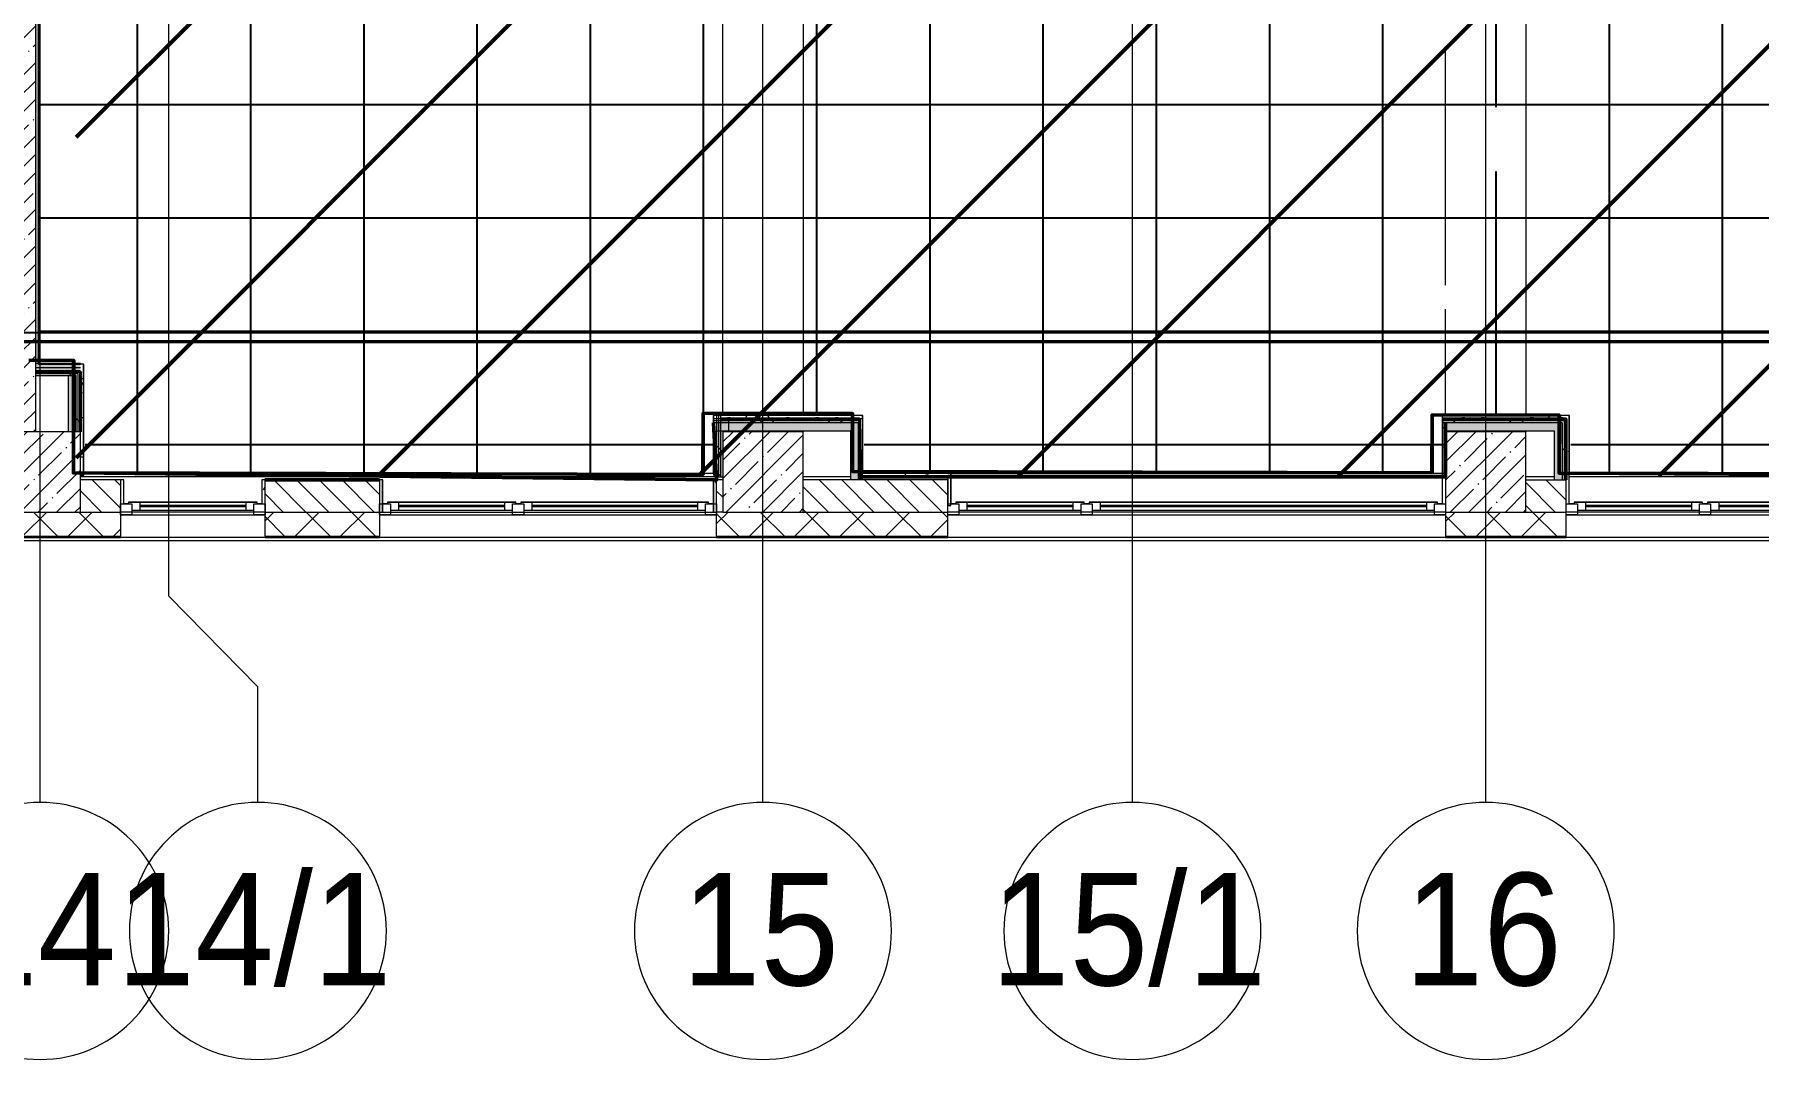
# Model space of a CAD drawing. Header units: millimetres. Extents: x -213547 to 415037, y -3642 to 106956.
# Drawn here: x 47689 to 58423, y -3642 to 2735 of the extents above; entities that cross this region are included whole.
import ezdxf

# ---------------------------------------------------------------- set-up
doc = ezdxf.new("R2010")
doc.units = ezdxf.units.MM
for name, color, linetype, lineweight in [('10)FK4', 3, 'Continuous', 50), ('5.5) Перег WD5', 3, 'Continuous', 40), ('A-FLOR', 7, 'Continuous', 9), ('A-GLAZ', 7, 'Continuous', 9), ('A-GLAZ-1', 7, 'Continuous', 5), ('A-WALL', 7, 'Continuous', 5), ('I-WALL', 7, 'Continuous', 5), ('S-COLS', 7, 'Continuous', 9), ('S-COLS-1', 7, 'Continuous', 5), ('Оси', 7, 'Continuous', 9), ('Оси-1', 7, 'Continuous', 20)]:
    doc.layers.add(name, color=color, linetype=linetype, lineweight=lineweight)
doc.layers.add('3) CF4 монтаж', color=104, linetype='Continuous')
doc.layers.add('A-WALL-1', color=9, linetype='Continuous', lineweight=5, true_color=0x808080)
doc.layers.add('A-WALL-FNSH-1', color=9, linetype='Continuous', lineweight=5, true_color=0x808080)
doc.styles.add('Arial', font='arial.ttf', dxfattribs={"width": 0.9, "height": 700})
doc.styles.add('ISOCPEUR_1', font='isocpeur.ttf', dxfattribs={"height": 350})
doc.dimstyles.new('ISO-2_0_0_9К_Средний_округл2', dxfattribs={"dimscale": 304.8, "dimtxt": 199.196235, "dimasz": 0.492126, "dimexe": 0.393701, "dimexo": 0, "dimgap": 0, "dimtad": 1, "dimdec": 0, "dimrnd": 10, "dimzin": 0, "dimdsep": 46, "dimtxsty": 'ISOCPEUR_1', "dimblk1": 'OBLIQUE', "dimblk2": 'OBLIQUE', "dimsah": 1, "dimcen": 0.09, "dimdle": 0.393701, "dimazin": 0, "dimtfac": 1, "dimtdec": 4, "dimtix": 1, "dimtmove": 0, "dimatfit": 3, "dimfxl": 1, "dimtvp": 1, "dimtolj": 1, "dimtzin": 0, "dimarcsym": 2})
pattern_1 = [(0, (64.7, -136.06), (243.84, 60.96), [20.117, -162.763, 20.117, -162.763, -975.36]), (0, (64.7, -136.06), (243.84, 60.96), [-365.76, 20.117, -345.643, 20.117, -162.763, -426.72]), (0, (64.7, -136.06), (243.84, 60.96), [-914.4, 20.117, -101.803, 20.117, -284.683]), (120, (156.14, -105.58), (-174.71291, 180.691634), [20.117, -162.763, 20.117, -162.763, -975.36]), (120, (156.14, -105.58), (-174.71291, 180.691634), [-365.76, 20.117, -345.643, 20.117, -162.763, -426.72]), (120, (156.14, -105.58), (-174.71291, 180.691634), [-914.4, 20.117, -101.803, 20.117, -284.683]), (240, (186.62, 16.34), (-69.12709, -241.651634), [20.117, -162.763, 20.117, -162.763, -975.36]), (240, (186.62, 16.34), (-69.12709, -241.651634), [-365.76, 20.117, -345.643, 20.117, -162.763, -426.72]), (240, (186.62, 16.34), (-69.12709, -241.651634), [-914.4, 20.117, -101.803, 20.117, -284.683])]
pattern_2 = [(45, (64.7, -136.06), (-212.132, 212.132), []), (135, (64.7, -136.06), (-212.132, -212.132), [])]

# ---------------------------------------------------------------- blocks, each defined once
blk = doc.blocks.new('BSC_Колонна _Прямоугольная - 500х500-V9-Объем проектирования 1 этажа')
at = {"layer": 'S-COLS-1'}
h = blk.add_hatch(dxfattribs=at)
h.set_pattern_fill('FP_13', color=256, style=0, pattern_type=2)
h.set_pattern_definition([(45, (-47660, -150), (-114.04925, 114.04925), []), (45, (-47545.95, -150), (-114.04925, 114.04925), [201.613, -40.323, 6.706, -33.617])])
h.paths.add_polyline_path([(250, -250), (250, 250), (-250, 250), (-250, -250)])
for p, q in [((250, 250), (-250, 250)), ((-250, 250), (-250, -250)), ((250, -250), (250, 250)), ((-250, -250), (250, -250))]:
    blk.add_line(p, q, dxfattribs=at)
blk = doc.blocks.new('BSC_Колонна _Прямоугольная - 500х500-V10-Объем проектирования 1 этажа')
at = {"layer": 'S-COLS-1'}
h = blk.add_hatch(dxfattribs=at)
h.set_pattern_fill('FP_14', color=256, style=0, pattern_type=2)
h.set_pattern_definition([(45, (-52160, -150), (-114.04925, 114.04925), []), (45, (-52045.95, -150), (-114.04925, 114.04925), [201.613, -40.323, 6.706, -33.617])])
h.paths.add_polyline_path([(-250, -250), (250, -250), (250, 250), (-250, 250), (-250, -245)])
for p, q in [((250, 250), (-250, 250)), ((-250, 250), (-250, -250)), ((250, -250), (250, 250)), ((-250, -250), (250, -250))]:
    blk.add_line(p, q, dxfattribs=at)
blk = doc.blocks.new('120_Окно_СКБ_1Ст - 120_Окно_СКБ_1Ст 900х2500_h_-20664874-Объем проектирования 1 этажа')
at = {"layer": 'A-GLAZ'}
for p, q in [((-450, -127), (-450, -57)), ((-450, -57), (-380, -57)), ((-380, -57), (-380, -127)), ((380, -87), (-380, -87)), ((-380, -87), (-380, -127)), ((-330, -137), (-330, -87)), ((330, -137), (330, -87)), ((380, -127), (380, -57)), ((380, -57), (450, -57)), ((380, -127), (380, -87)), ((450, -57), (450, -127)), ((-380, -127), (-450, -127)), ((-380, -127), (-400, -127)), ((-400, -127), (-400, -137)), ((-400, -137), (400, -137)), ((400, -137), (-400, -137)), ((450, -127), (380, -127)), ((400, -127), (380, -127)), ((400, -137), (400, -127))]:
    blk.add_line(p, q, dxfattribs=at)
at = {"layer": 'A-GLAZ-1'}
for p, q in [((450, -57), (-450, -57)), ((-330, -107), (330, -107)), ((-430, -127), (-400, -127)), ((330, -117), (-330, -117)), ((400, -127), (430, -127))]:
    blk.add_line(p, q, dxfattribs=at)
blk = doc.blocks.new('120_Окно_СКБ_2Ст - 120_Окно_СКБ_2Ст 2100х2500 _мал створка справа_-V25-Объем проектирования 1 этажа')
at = {"layer": 'A-GLAZ'}
for p, q in [((-1050, -127), (-1050, -57)), ((-1050, -57), (-980, -57)), ((-980, -57), (-980, -127)), ((150, -87), (-980, -87)), ((-980, -87), (-980, -127)), ((-930, -137), (-930, -87)), ((100, -137), (100, -87)), ((150, -127), (150, -57)), ((150, -57), (220, -57)), ((150, -127), (150, -87)), ((220, -57), (220, -127)), ((980, -87), (220, -87)), ((220, -87), (220, -127)), ((270, -137), (270, -87)), ((930, -137), (930, -87)), ((980, -127), (980, -57)), ((980, -57), (1050, -57)), ((980, -127), (980, -87)), ((1050, -57), (1050, -127)), ((-980, -127), (-1050, -127)), ((-980, -127), (-1000, -127)), ((-1000, -127), (-1000, -137)), ((-1000, -137), (170, -137)), ((170, -137), (-1000, -137)), ((220, -127), (150, -127)), ((170, -127), (150, -127)), ((170, -137), (170, -127)), ((220, -127), (200, -127)), ((200, -127), (200, -137)), ((200, -137), (1000, -137)), ((1000, -137), (200, -137)), ((1050, -127), (980, -127)), ((1000, -127), (980, -127)), ((1000, -137), (1000, -127))]:
    blk.add_line(p, q, dxfattribs=at)
at = {"layer": 'A-GLAZ-1'}
for p, q in [((1050, -57), (-1050, -57)), ((-930, -107), (100, -107)), ((270, -107), (930, -107)), ((-1030, -127), (-1000, -127)), ((100, -117), (-930, -117)), ((170, -127), (200, -127)), ((930, -117), (270, -117)), ((1000, -127), (1030, -127))]:
    blk.add_line(p, q, dxfattribs=at)
blk = doc.blocks.new('120_Окно_СКБ_2Ст - 120_Окно_СКБ_2Ст 3100х2500 _мал_створка слева_-22446080-Объем проектирования 1 этажа')
at = {"layer": 'A-GLAZ'}
for p, q in [((-1550, -127), (-1550, -57)), ((-1550, -57), (-1480, -57)), ((-1480, -57), (-1480, -127)), ((650, -87), (-1480, -87)), ((-1480, -87), (-1480, -127)), ((-1430, -137), (-1430, -87)), ((600, -137), (600, -87)), ((650, -127), (650, -57)), ((650, -57), (720, -57)), ((650, -127), (650, -87)), ((720, -57), (720, -127)), ((1480, -87), (720, -87)), ((720, -87), (720, -127)), ((770, -137), (770, -87)), ((1430, -137), (1430, -87)), ((1480, -127), (1480, -57)), ((1480, -57), (1550, -57)), ((1480, -127), (1480, -87)), ((1550, -57), (1550, -127)), ((-1480, -127), (-1550, -127)), ((-1480, -127), (-1500, -127)), ((-1500, -127), (-1500, -137)), ((-1500, -137), (670, -137)), ((670, -137), (-1500, -137)), ((720, -127), (650, -127)), ((670, -127), (650, -127)), ((670, -137), (670, -127)), ((720, -127), (700, -127)), ((700, -127), (700, -137)), ((700, -137), (1500, -137)), ((1500, -137), (700, -137)), ((1550, -127), (1480, -127)), ((1500, -127), (1480, -127)), ((1500, -137), (1500, -127))]:
    blk.add_line(p, q, dxfattribs=at)
at = {"layer": 'A-GLAZ-1'}
for p, q in [((1550, -57), (-1550, -57)), ((-1430, -107), (600, -107)), ((770, -107), (1430, -107)), ((-1530, -127), (-1500, -127)), ((600, -117), (-1430, -117)), ((670, -127), (700, -127)), ((1430, -117), (770, -117)), ((1500, -127), (1530, -127))]:
    blk.add_line(p, q, dxfattribs=at)
blk = doc.blocks.new('120_Окно_СКБ_2Ст - 120_Окно_СКБ_2Ст 2100х2500 _мал створка справа_-V26-Объем проектирования 1 этажа')
at = {"layer": 'A-GLAZ'}
for p, q in [((-1050, -127), (-1050, -57)), ((-1050, -57), (-980, -57)), ((-980, -57), (-980, -127)), ((150, -87), (-980, -87)), ((-980, -87), (-980, -127)), ((-930, -137), (-930, -87)), ((100, -137), (100, -87)), ((150, -127), (150, -57)), ((150, -57), (220, -57)), ((150, -127), (150, -87)), ((220, -57), (220, -127)), ((980, -87), (220, -87)), ((220, -87), (220, -127)), ((270, -137), (270, -87)), ((930, -137), (930, -87)), ((980, -127), (980, -57)), ((980, -57), (1050, -57)), ((980, -127), (980, -87)), ((1050, -57), (1050, -127)), ((-980, -127), (-1050, -127)), ((-980, -127), (-1000, -127)), ((-1000, -127), (-1000, -137)), ((-1000, -137), (170, -137)), ((170, -137), (-1000, -137)), ((220, -127), (150, -127)), ((170, -127), (150, -127)), ((170, -137), (170, -127)), ((220, -127), (200, -127)), ((200, -127), (200, -137)), ((200, -137), (1000, -137)), ((1000, -137), (200, -137)), ((1050, -127), (980, -127)), ((1000, -127), (980, -127)), ((1000, -137), (1000, -127))]:
    blk.add_line(p, q, dxfattribs=at)
at = {"layer": 'A-GLAZ-1'}
for p, q in [((1050, -57), (-1050, -57)), ((-930, -107), (100, -107)), ((270, -107), (930, -107)), ((-1050, -127), (-1000, -127)), ((100, -117), (-930, -117)), ((170, -127), (200, -127)), ((930, -117), (270, -117)), ((1000, -127), (1030, -127))]:
    blk.add_line(p, q, dxfattribs=at)
blk = doc.blocks.new('BSC_Колонна _Прямоугольная - 500х500-V37-Объем проектирования 1 этажа')
at = {"layer": 'S-COLS-1'}
h = blk.add_hatch(dxfattribs=at)
h.set_pattern_fill('FP_63', color=256, style=0, pattern_type=2)
h.set_pattern_definition([(45, (-56660, -150), (-114.04925, 114.04925), []), (45, (-56545.95, -150), (-114.04925, 114.04925), [201.613, -40.323, 6.706, -33.617])])
h.paths.add_polyline_path([(250, -250), (250, 250), (-250, 250), (-250, -250)])
for p, q in [((250, 250), (-250, 250)), ((-250, 250), (-250, -250)), ((250, -250), (250, 250)), ((-250, -250), (250, -250))]:
    blk.add_line(p, q, dxfattribs=at)
blk = doc.blocks.new('Ось сетки - D8-29747960-Объем проектирования 1 этажа')
at = {"layer": 'Оси-1'}
for start, end in [(360, 180), (180, 360)]:
    blk.add_arc((0, 0), 4, start, end, dxfattribs=at)
blk = doc.blocks.new('_Oblique')
at = {"color": 0, "linetype": 'ByBlock', "lineweight": -2}
blk.add_line((-0.5, -0.5), (0.5, 0.5), dxfattribs=at)
blk = doc.blocks.new('*D2005')
at = {"layer": '5.5) Перег WD5', "color": 0, "lineweight": -2, "transparency": 16777216}
for p, q in [((22575, 384), (22575, 941)), ((22720, 384), (22720, 941)), ((22455, 821), (22720, 821)), ((22720, 821), (69769, 821))]:
    blk.add_line(p, q, dxfattribs=at)
at = {"layer": 'Defpoints', "color": 0, "transparency": 16777216}
for p in [(22720, 821), (22575, 384), (22720, 384)]:
    blk.add_point(p, dxfattribs=at)
at = {"layer": '5.5) Перег WD5', "color": 0, "lineweight": -2, "transparency": 16777216, "xscale": 304.8, "yscale": 304.8, "zscale": 304.8, "rotation": 180}
blk.add_blockref('_Oblique', (22575, 821), dxfattribs=at)
at = {"layer": '5.5) Перег WD5', "color": 0, "lineweight": -2, "transparency": 16777216, "xscale": 304.8, "yscale": 304.8, "zscale": 304.8}
blk.add_blockref('_Oblique', (22720, 821), dxfattribs=at)
at = {"layer": '5.5) Перег WD5', "color": 0, "lineweight": 25, "transparency": 16777216, "insert": (69265, 1288), "char_height": 350, "width": 413.72, "attachment_point": 1, "line_spacing_factor": 1.149209, "style": 'ISOCPEUR_1'}
blk.add_mtext('\\A1;150', dxfattribs=at)
blk = doc.blocks.new('*D2017')
at = {"layer": '5.5) Перег WD5', "color": 0, "lineweight": -2, "transparency": 16777216}
for p, q in [((29874, 364), (29874, 1001)), ((30275, 859), (30275, 1001)), ((29754, 881), (30275, 881)), ((30275, 881), (85573, 881))]:
    blk.add_line(p, q, dxfattribs=at)
at = {"layer": 'Defpoints', "color": 0, "transparency": 16777216}
for p in [(30275, 881), (30275, 859), (29874, 364)]:
    blk.add_point(p, dxfattribs=at)
at = {"layer": '5.5) Перег WD5', "color": 0, "lineweight": -2, "transparency": 16777216, "xscale": 304.8, "yscale": 304.8, "zscale": 304.8, "rotation": 180}
blk.add_blockref('_Oblique', (29874, 881), dxfattribs=at)
at = {"layer": '5.5) Перег WD5', "color": 0, "lineweight": -2, "transparency": 16777216, "xscale": 304.8, "yscale": 304.8, "zscale": 304.8}
blk.add_blockref('_Oblique', (30275, 881), dxfattribs=at)
at = {"layer": '5.5) Перег WD5', "color": 0, "lineweight": 25, "transparency": 16777216, "insert": (84984, 1348), "char_height": 350, "width": 478.07, "attachment_point": 1, "line_spacing_factor": 1.149209, "style": 'ISOCPEUR_1'}
blk.add_mtext('\\A1;400', dxfattribs=at)
blk = doc.blocks.new('*D2019')
at = {"layer": '5.5) Перег WD5', "color": 0, "lineweight": -2, "transparency": 16777216}
for p, q in [((36372, 384), (36372, 949)), ((36812, 384), (36812, 949)), ((36252, 829), (36812, 829)), ((36812, 829), (94860, 829))]:
    blk.add_line(p, q, dxfattribs=at)
at = {"layer": 'Defpoints', "color": 0, "transparency": 16777216}
for p in [(36812, 829), (36372, 384), (36812, 384)]:
    blk.add_point(p, dxfattribs=at)
at = {"layer": '5.5) Перег WD5', "color": 0, "lineweight": -2, "transparency": 16777216, "xscale": 304.8, "yscale": 304.8, "zscale": 304.8, "rotation": 180}
blk.add_blockref('_Oblique', (36372, 829), dxfattribs=at)
at = {"layer": '5.5) Перег WD5', "color": 0, "lineweight": -2, "transparency": 16777216, "xscale": 304.8, "yscale": 304.8, "zscale": 304.8}
blk.add_blockref('_Oblique', (36812, 829), dxfattribs=at)
at = {"layer": '5.5) Перег WD5', "color": 0, "lineweight": 25, "transparency": 16777216, "insert": (94242, 1296), "char_height": 350, "width": 501.06, "attachment_point": 1, "line_spacing_factor": 1.149209, "style": 'ISOCPEUR_1'}
blk.add_mtext('\\A1;440', dxfattribs=at)

msp = doc.modelspace()

# ---------------------------------------------------------------- hatches: boundary and pattern name
at = {"layer": '10)FK4'}
h = msp.add_hatch(dxfattribs=at)
h.set_pattern_fill('ANSI31', color=1, scale=444)
h.paths.add_polyline_path([(65390.1, 7265.9), (62282.7, 7265.9), (62282.7, 6933.9), (60907.8, 6933.9), (60907.8, 7265.9), (56995.7, 7265.9), (56995.7, 6912.9), (55366.7, 6933.9), (55366.7, 7265.9), (53782.7, 7265.9), (53782.7, 6912.9), (51953.7, 6912.9), (51953.7, 7265.9), (47949.2, 7265.9), (47949.2, -13), (65390.1, -13)])
at = {"layer": '3) CF4 монтаж'}
h = msp.add_hatch(dxfattribs=at)
h.set_pattern_fill('ANSI37', color=256, scale=222, angle=45, style=0)
h.set_pattern_definition([(90, (-15810.7, -49154.7), (-704.85, 0), []), (180, (-15810.7, -49154.7), (-6e-14, -704.85), [])])
h.paths.add_polyline_path([(62905.6, 4.8), (65464.7, 4.8), (65464.7, 7524.8), (62284.7, 7524.8), (62284.7, 6914.8), (60964.7, 6914.8), (60964.7, 7544.8), (57004.7, 7544.8), (57004.7, 6914.8), (55384.7, 6914.8), (55384.7, 7524.8), (53784.7, 7524.8), (53784.7, 6914.8), (51964.7, 6914.8), (51964.7, 7544.8), (48004.7, 7544.8), (48004.7, 7244.8), (47724.7, 7244.8), (47724.7, 684.8), (48004.7, 684.8), (48004.7, 4.8), (51926.2, 4.8), (51926.2, 364.8), (52854.7, 364.8), (52854.7, 4.8), (56464.7, 4.8), (56464.7, 364.8), (57254.7, 364.8), (57254.7, 4.8), (60964.7, 4.8), (60964.7, 364.8), (61704.7, 364.8), (61704.7, 4.8)])
h.paths.add_polyline_path([(56589.9, 1882.9), (56491.2, 1882.9), (56491.2, 2282.9), (57491.2, 2282.9), (57491.2, 1882.9), (57196.8, 1882.9)])
at = {"layer": 'A-WALL'}
h = msp.add_hatch(dxfattribs=at)
h.set_pattern_fill('FP_2', color=256, style=0, pattern_type=2)
h.set_pattern_definition([(135, (64.7, -136.06), (-70.71068, -70.71068), [])])
h.paths.add_polyline_path([(56974.7, -236.1), (57224.7, -236.1), (57224.7, -36.1), (56974.7, -36.1), (56974.7, -143.3)])
h.paths.add_polyline_path([(47974.7, -236.1), (48224.7, -236.1), (48223.9, -36.1), (47974.7, -36.1), (47974.7, -143.3)])
h.paths.add_polyline_path([(49124.7, -236.1), (49836.2, -236.1), (49836.2, -36.1), (49124.7, -36.1), (49124.7, -143.3)])
h.paths.add_polyline_path([(51936.2, -236.1), (51974.7, -236.1), (51974.7, -36.1), (51936.2, -36.1), (51936.2, -143.3)])
h.paths.add_polyline_path([(52474.7, -236.1), (53374.7, -236.1), (53374.7, -36.1), (52474.7, -36.1), (52474.7, -161.2)])
h.paths.add_polyline_path([(59324.7, -236.1), (60074.7, -236.1), (60074.7, -36.1), (59324.7, -36.1), (59324.7, -143.3)])
h.paths.add_polyline_path([(61474.7, -236.1), (61674.7, -236.1), (61674.7, -36.1), (61474.7, -36.1), (61474.7, -143.3)])
h.paths.add_polyline_path([(65224.7, -236.1), (65474.7, -236.1), (65474.7, -36.1), (65224.7, -36.1), (65224.7, -143.3)])
h.paths.add_polyline_path([(64324.7, -236.1), (64324.7, -36.1), (63774.7, -36.1), (63774.7, -236.1)])
h = msp.add_hatch(dxfattribs=at)
h.set_pattern_fill('FP_24', color=256, style=0, pattern_type=2)
h.set_pattern_definition([(45, (64.7, -136.06), (-141.42136, 141.42136), []), (135, (64.7, -136.06), (-141.42136, -141.42136), [])])
h.paths.add_polyline_path([(75756.8, -386.1), (75764.7, -386.1), (75764.7, -236.1), (74044.7, -236.1), (74044.7, -386.1), (75544.7, -386.1)])
h.paths.add_polyline_path([(70724.7, -386.1), (70724.7, -236.1), (67124.7, -236.1), (67124.7, -386.1), (69886.1, -386.1)])
h.paths.add_polyline_path([(72300.8, -386.1), (72344.7, -386.1), (72344.7, -236.1), (71624.7, -237.9), (71624.7, -386.1), (72144.7, -386.1)])
h.paths.add_polyline_path([(65224.7, -386.1), (66224.7, -386.1), (66224.7, -236.1), (65224.7, -236.1), (65224.7, -254.1)])
h.paths.add_polyline_path([(63774.7, -386.1), (64324.7, -386.1), (64324.7, -236.1), (63774.7, -236.1), (63774.7, -257.4)])
h.paths.add_polyline_path([(60974.7, -386.1), (61674.7, -386.1), (61674.7, -236.1), (60974.7, -236.1), (60974.7, -264.3)])
h.paths.add_polyline_path([(60074.7, -386.1), (60074.7, -236.1), (59324.7, -236.1), (59324.7, -386.1)])
h.paths.add_polyline_path([(57224.7, -386.1), (57224.7, -236.1), (56474.7, -236.1), (56474.7, -386.1)])
h.paths.add_polyline_path([(53374.7, -386.1), (53374.7, -236.1), (51936.2, -236.1), (51936.2, -386.1)])
h.paths.add_polyline_path([(49836.2, -386.1), (49836.2, -236.1), (49124.7, -236.1), (49124.7, -386.1), (49255.4, -386.1)])
h.paths.add_polyline_path([(48224.7, -386.1), (48224.7, -236.1), (47474.7, -236.1), (47474.7, -386.1)])
h.paths.add_polyline_path([(44374.7, -386.1), (44374.7, -236.1), (42802.2, -236.1), (42802.2, -386.1)])
h.paths.add_polyline_path([(38940.1, -386.1), (39104.7, -386.1), (39104.7, -236.1), (38054.7, -236.1), (38054.7, -386.1)])
h.paths.add_polyline_path([(40702.2, -386.1), (40702.2, -236.1), (40004.7, -236.1), (40004.7, -386.1)])
h.paths.add_polyline_path([(36877, -386.1), (37154.7, -386.1), (37154.7, -236.1), (36034.7, -236.1), (36034.7, -386.1)])
h.paths.add_polyline_path([(33934.7, -386.1), (33934.7, -236.1), (33074.7, -236.1), (33074.7, -386.1)])
h.paths.add_polyline_path([(30274.7, -386.1), (30274.7, -236.1), (29274.4, -236.1), (29274.4, -386.1)])
h.paths.add_polyline_path([(28374.4, -386.1), (28374.4, -236.1), (27374.7, -236.1), (27374.7, -386.1)])
h.paths.add_polyline_path([(26474.7, -386.1), (26474.7, -236.1), (25499.7, -236.1), (25499.7, -386.1)])
h.paths.add_polyline_path([(22699.7, -386.1), (22699.7, -236.1), (21674.7, -236.1), (21674.7, -386.1)])
h.paths.add_polyline_path([(19424.7, -386.1), (20774.7, -386.1), (20774.7, -236.1), (19424.7, -236.1), (19424.7, -367.6)])
h.paths.add_polyline_path([(17324.7, -386.1), (17324.7, -236.1), (16574.7, -236.1), (16574.7, -386.1)])
h.paths.add_polyline_path([(14924.7, -386.1), (15674.7, -386.1), (15674.7, -236.1), (14924.7, -236.1), (14924.7, -378.8)])
h.paths.add_polyline_path([(12120.3, -386.1), (12824.7, -384.1), (12824.7, -236.1), (12074.7, -236.1), (12074.7, -386.1)])
h.paths.add_polyline_path([(7994.1, -386.1), (8324.4, -386.1), (8324.4, -236.1), (6894.7, -236.1), (6894.7, -386.1), (7724.7, -386.1)])
h.paths.add_polyline_path([(9224.4, -386.1), (9974.7, -386.1), (9974.7, -236.1), (9224.4, -236.1), (9224.4, -254.1)])
h.paths.add_polyline_path([(174.7, -386.1), (3794.7, -386.1), (3794.7, -236.1), (-195.3, -236.1), (-195.3, -386.1), (-45.3, -386.1)])
at = {"layer": 'I-WALL'}
h = msp.add_hatch(dxfattribs=at)
h.set_pattern_fill('FP_1', color=256, style=0, pattern_type=2)
h.set_pattern_definition([(45, (64.7, -136.06), (-114.04925, 114.04925), []), (45, (178.75, -136.06), (-114.04925, 114.04925), [201.612, -40.322, 6.706, -33.617])])
h.paths.add_polyline_path([(47694.7, 263.9), (47694.7, 7263.9), (47474.7, 7263.9), (47474.7, 263.9)])
h = msp.add_hatch(dxfattribs=at)
h.set_pattern_fill('FP_191', color=256, style=0, pattern_type=2)
h.set_pattern_definition(pattern_1)
h.paths.add_polyline_path([(47714.7, 683.9), (47713.7, 7243.9), (47694.7, 7263.9), (47694.7, 688.9)])
h.paths.add_polyline_path([(47714.7, 7243.9), (47714.7, 7263.9), (47694.7, 7263.9)])
for points in [[(47974.7, 638.9), (47974.7, 688.9), (47714.7, 688.9), (47714.7, 683.9), (47694.7, 688.9), (47694.7, 638.9), (47966.1, 638.9)], [(47899.7, 263.9), (47949.7, 263.9), (47949.7, 613.9), (47899.7, 613.9), (47899.7, 363.9)], [(51974.7, 268.9), (52769.7, 268.9), (52769.7, 318.9), (52011.2, 318.9), (52011.2, 299.3), (51961.2, 298), (51961.2, 318.9), (51936.2, 318.9), (51936.2, 268.9), (51954.7, 268.9)], [(52819.7, -36.1), (52819.7, 318.9), (52769.7, 318.9), (52769.7, -36.1)], [(56474.7, 268.9), (57149.7, 268.9), (57149.7, 318.9), (56474.7, 318.9)], [(57199.7, -36.1), (57199.7, 318.9), (57149.7, 318.9), (57149.7, -36.1)]]:
    msp.add_hatch(color=256, dxfattribs=at).paths.add_polyline_path(points)
h = msp.add_hatch(dxfattribs=at)
h.set_pattern_fill('FP_191', color=256, style=0, pattern_type=2)
h.set_pattern_definition(pattern_1)
h.paths.add_polyline_path([(47994.7, -6.1), (47994.7, 663.9), (47974.7, 663.9), (47974.7, -6.1)])
h = msp.add_hatch(dxfattribs=at)
h.set_pattern_fill('FP_192', color=256, style=0, pattern_type=2)
h.set_pattern_definition(pattern_2)
h.paths.add_polyline_path([(47962.2, 626.4), (47974.7, 626.4), (47974.7, 638.9), (47694.7, 638.9), (47694.7, 626.4), (47958.2, 626.4)])
h = msp.add_hatch(dxfattribs=at)
h.set_pattern_fill('FP_192', color=256, style=0, pattern_type=2)
h.set_pattern_definition(pattern_2)
h.paths.add_polyline_path([(47694.7, 613.9), (47962.2, 613.9), (47962.2, 626.4), (47694.7, 626.4)])
h = msp.add_hatch(dxfattribs=at)
h.set_pattern_fill('FP_192', color=256, style=0, pattern_type=2)
h.set_pattern_definition(pattern_2)
h.paths.add_polyline_path([(47949.7, 263.9), (47962.2, 263.9), (47962.2, 613.9), (47949.7, 613.1), (47949.7, 363.9)])
h = msp.add_hatch(dxfattribs=at)
h.set_pattern_fill('FP_192', color=256, style=0, pattern_type=2)
h.set_pattern_definition(pattern_2)
h.paths.add_polyline_path([(47974.7, 263.9), (47974.7, 626.4), (47962.2, 626.4), (47962.2, 263.9)])
h = msp.add_hatch(dxfattribs=at)
h.set_pattern_fill('FP_191', color=256, style=0, pattern_type=2)
h.set_pattern_definition(pattern_1)
h.paths.add_polyline_path([(51916.2, -6.1), (51936.2, -6.1), (51935.4, 318.9), (51916.2, 318.6), (51916.2, 121.7)])
h.paths.add_polyline_path([(51916.2, 343.9), (51936.2, 343.9), (51936.2, 363.9), (51916.2, 363.9)])
h = msp.add_hatch(dxfattribs=at)
h.set_pattern_fill('FP_192', color=256, style=0, pattern_type=2)
h.set_pattern_definition(pattern_2)
h.paths.add_polyline_path([(52474.7, 331.4), (52824.7, 331.4), (52824.7, 343.9), (52011.2, 343), (52011.2, 331.4), (52350, 331.4)])
h.paths.add_polyline_path([(51936.2, 331.4), (51961.2, 331.4), (51961.2, 343.9), (51948.7, 343.9)])
h.paths.add_polyline_path([(51916.2, 331.4), (51936.2, 331.4), (51934.4, 343.9), (51916.2, 343.9)])
h = msp.add_hatch(dxfattribs=at)
h.set_pattern_fill('FP_192', color=256, style=0, pattern_type=2)
h.set_pattern_definition(pattern_2)
h.paths.add_polyline_path([(51961.2, 318.9), (51961.2, 331.4), (51916.2, 331.4), (51916.2, 318.9), (51954.7, 318.9)])
h.paths.add_polyline_path([(52011.2, 318.9), (52819.7, 318.9), (52819.3, 331.4), (52011.2, 331.4), (52011.2, 320.1)])
h = msp.add_hatch(dxfattribs=at)
h.set_pattern_fill('FP_192', color=256, style=0, pattern_type=2)
h.set_pattern_definition(pattern_2)
h.paths.add_polyline_path([(51948.7, -16.1), (51948.7, 268.9), (51936.2, 268.9), (51936.2, -16.1)])
h.paths.add_polyline_path([(51936.2, 331.4), (51948.7, 343.9), (51948.7, 363.9), (51936.2, 363.9), (51936.2, 343.9)])
h = msp.add_hatch(dxfattribs=at)
h.set_pattern_fill('FP_192', color=256, style=0, pattern_type=2)
h.set_pattern_definition(pattern_2)
h.paths.add_polyline_path([(51948.7, -16.1), (51961.2, -16.1), (51961.2, 268.9), (51948.7, 268.9), (51948.7, -6.1)])
h.paths.add_polyline_path([(51961.2, 343.9), (51961.2, 363.9), (51948.7, 363.9), (51948.7, 343.9), (51954.7, 343.9)])
h = msp.add_hatch(dxfattribs=at)
h.set_pattern_fill('FP_191', color=256, style=0, pattern_type=2)
h.set_pattern_definition(pattern_1)
h.paths.add_polyline_path([(52824.7, 343.9), (52844.7, 343.9), (52844.7, 363.9), (51961.2, 363.9), (51961.2, 343.9), (52819.7, 343.9)])
h = msp.add_hatch(color=256, dxfattribs=at)
h.paths.add_polyline_path([(51961.2, -16.1), (51974.7, -16.1), (51974.7, 263.9), (52011.2, 263.9), (52011.2, 268.9), (51961.2, 268.9), (51961.2, 121.7)])
h.paths.add_polyline_path([(51961.2, 298), (52011.2, 299.3), (52011.2, 343.9), (51961.2, 343.9), (51961.2, 318.9)])
h = msp.add_hatch(dxfattribs=at)
h.set_pattern_fill('FP_192', color=256, style=0, pattern_type=2)
h.set_pattern_definition(pattern_2)
h.paths.add_polyline_path([(52824.7, -36.1), (52832.2, -36.1), (52831.3, -9.5), (52824.7, -16.1), (52824.7, 331.4), (52819.7, 331.4), (52819.7, -36.1)])
h = msp.add_hatch(dxfattribs=at)
h.set_pattern_fill('FP_191', color=256, style=0, pattern_type=2)
h.set_pattern_definition(pattern_1)
h.paths.add_polyline_path([(56454.7, 3.9), (56474.7, 3.9), (56474.7, 318.9), (56454.7, 318.6), (56454.7, 263.9)])
h.paths.add_polyline_path([(56474.7, 343.9), (56474.7, 363.9), (56454.7, 363.9), (56454.7, 343.9)])
h = msp.add_hatch(dxfattribs=at)
h.set_pattern_fill('FP_192', color=256, style=0, pattern_type=2)
h.set_pattern_definition(pattern_2)
h.paths.add_polyline_path([(57149.7, 331.4), (57212.2, 331.4), (57211.8, 343.9), (56454.7, 343.9), (56454.7, 331.4), (57139.5, 331.4)])
h = msp.add_hatch(dxfattribs=at)
h.set_pattern_fill('FP_192', color=256, style=0, pattern_type=2)
h.set_pattern_definition(pattern_2)
h.paths.add_polyline_path([(56454.7, 318.9), (57199.7, 318.9), (57199.3, 331.4), (56454.7, 331.4)])
h = msp.add_hatch(dxfattribs=at)
h.set_pattern_fill('FP_191', color=256, style=0, pattern_type=2)
h.set_pattern_definition(pattern_1)
h.paths.add_polyline_path([(57212.2, 343.9), (57244.7, 343.9), (57244.7, 363.9), (56474.7, 363.9), (56476.1, 343.9), (57199.7, 343.9)])
h = msp.add_hatch(dxfattribs=at)
h.set_pattern_fill('FP_192', color=256, style=0, pattern_type=2)
h.set_pattern_definition(pattern_2)
h.paths.add_polyline_path([(57212.2, -36.1), (57212.2, 331.4), (57199.7, 331.4), (57199.7, -36.1)])
h = msp.add_hatch(dxfattribs=at)
h.set_pattern_fill('FP_192', color=256, style=0, pattern_type=2)
h.set_pattern_definition(pattern_2)
h.paths.add_polyline_path([(57224.7, -36.1), (57224.7, 343.9), (57212.2, 343.9), (57212.2, -36.1)])
h = msp.add_hatch(dxfattribs=at)
h.set_pattern_fill('FP_191', color=256, style=0, pattern_type=2)
h.set_pattern_definition(pattern_1)
h.paths.add_polyline_path([(57244.7, -184.1), (57244.7, 343.9), (57224.7, 343.9), (57224.7, -184.1)])
h = msp.add_hatch(dxfattribs=at)
h.set_pattern_fill('FP_191', color=256, style=0, pattern_type=2)
h.set_pattern_definition(pattern_1)
h.paths.add_polyline_path([(52865.8, -16.1), (53374.7, -16.1), (53374.7, 3.9), (52845.7, 3.9), (52844.7, -16.1)])
h = msp.add_hatch(dxfattribs=at)
h.set_pattern_fill('FP_191', color=256, style=0, pattern_type=2)
h.set_pattern_definition(pattern_1)
h.paths.add_polyline_path([(56474.7, -184.1), (56474.7, 3.9), (56454.7, 3.9), (56454.7, -184.1)])
h = msp.add_hatch(dxfattribs=at)
h.set_pattern_fill('FP_191', color=256, style=0, pattern_type=2)
h.set_pattern_definition(pattern_1)
h.paths.add_polyline_path([(49124.7, -184.1), (49124.7, -36.1), (49104.7, -36.1), (49104.7, -184.1)])
h = msp.add_hatch(dxfattribs=at)
h.set_pattern_fill('FP_191', color=256, style=0, pattern_type=2)
h.set_pattern_definition(pattern_1)
h.paths.add_polyline_path([(51936.2, -236.1), (51936.2, -36.1), (51916.2, -36.1), (51916.2, -236.1)])

# ---------------------------------------------------------------- linework, layer by layer
at = {"layer": '10)FK4', "flags": 128}
for points in [[(47653, 708.6), (47933, 708), (47931.3, 7), (51850.9, -2.2), (51851.8, 378.8), (52782.2, 376.6), (52781.4, 16.6), (56389.4, 8.1), (56390.2, 368.1), (57182.2, 366.2), (57181.4, 6.2), (60889.4, -2.5)], [(47653.8, 708.6), (47933.8, 708), (47932.1, 7), (51851.7, -2.2), (51852.6, 378.8), (52783, 376.6), (52782.2, 16.6), (56390.2, 8.1), (56391, 368.1), (57183, 366.2), (57182.1, 6.2), (60890.1, -2.5)]]:
    msp.add_lwpolyline(points, dxfattribs=at)
at = {"layer": '10)FK4'}
for points in [[(57212.2, 6.2), (60974.7, -16.1), (60975.2, 364.9)], [(47932.1, 7), (51936.2, -36.1), (51916.2, 318.9)], [(52844.7, -16.1), (56474.7, -16.1), (56474.7, 318.9)], [(53374.1, 15.2), (52844.7, 16.4)], [(53375.1, 15.2), (52845.7, 16.4)], [(49835.2, -36.1), (49123.7, -36.1)], [(49836.2, -36.1), (49124.7, -36.1)]]:
    msp.add_lwpolyline(points, dxfattribs=at)
at = {"layer": '5.5) Перег WD5'}
for p in [(47694.7, 638.9), (47974.7, 263.9)]:
    msp.add_line(p, (47974.7, 638.9), dxfattribs=at)
for points in [[(51961.2, 343.9), (52824.7, 343.9), (52832.2, -36.1)], [(56454.7, 343.9), (57224.7, 343.9), (57224.7, -36.1)]]:
    msp.add_lwpolyline(points, dxfattribs=at)
at = {"layer": 'A-FLOR'}
for p, q in [((47714.7, 688.9), (47714.7, 7242.9)), ((51974.7, 363.9), (51974.7, 6913.9)), ((52474.7, 6913.9), (52474.7, 363.9)), ((56974.7, 6913.9), (56974.7, 363.9)), ((56474.7, 1176.3), (56474.7, 2660.4)), ((56474.7, 363.9), (56474.7, 1026.4)), ((47994.7, 683.9), (47974.7, 683.9)), ((47994.7, 3.9), (47994.7, 683.9)), ((52844.7, 363.9), (51916.2, 363.9)), ((51916.2, 363.9), (51916.2, 3.9)), ((52844.7, 3.9), (52844.7, 363.9)), ((56474.7, 363.9), (56454.7, 363.9)), ((57244.7, 363.9), (56476.1, 363.9)), ((57244.7, 3.9), (57244.7, 363.9)), ((52474.7, 263.9), (52011.2, 263.9)), ((52474.7, 268.9), (52474.7, 263.9)), ((56974.7, 263.9), (56476.1, 263.9)), ((56974.7, 268.9), (56974.7, 263.9)), ((51916.2, 3.9), (47994.7, 3.9)), ((56454.7, 3.9), (52845.7, 3.9)), ((60954.7, 3.9), (57244.7, 3.9)), ((51936.2, -16.1), (47974.7, -16.1)), ((52769.7, -16.1), (52474.7, -16.1)), ((57149.7, -16.1), (56974.7, -16.1)), ((60974.7, -16.1), (57244.7, -16.1))]:
    msp.add_line(p, q, dxfattribs=at)
at = {"layer": 'A-WALL'}
for p, q in [((47714.7, 683.9), (47714.7, 7243.9)), ((47714.7, 683.9), (47974.7, 683.9)), ((47694.7, 626.4), (47962.2, 626.4)), ((47949.7, 263.9), (47949.7, 613.9)), ((47962.2, 263.9), (47962.2, 626.4)), ((52832.2, 331.4), (51916.2, 331.4)), ((51948.7, 363.9), (51948.7, -16.1)), ((51961.2, 363.9), (51961.2, -16.1)), ((52832.2, -36.1), (52832.2, 331.4)), ((57212.2, 331.4), (56454.7, 331.4)), ((57212.2, 331.4), (57212.2, -36.1)), ((52819.7, 318.9), (51916.2, 318.9)), ((52819.7, -36.1), (52819.7, 318.9)), ((57199.7, 318.9), (56454.7, 318.9)), ((56474.7, 318.9), (56474.7, 263.9)), ((57199.7, 318.9), (57199.7, -36.1)), ((47974.7, -236.1), (48224.7, -236.1)), ((49124.7, -236.1), (49836.2, -236.1)), ((49856.2, -236.1), (51916.2, -236.1)), ((51974.7, -236.1), (51936.2, -236.1)), ((52474.7, -236.1), (53374.7, -236.1)), ((56974.7, -236.1), (57224.7, -236.1)), ((72344.7, -416.1), (-225.3, -416.1)), ((47474.7, -386.1), (48224.7, -386.1)), ((47474.7, -389.1), (48224.7, -389.1)), ((49124.7, -394.1), (48224.7, -394.1)), ((49124.7, -386.1), (49836.2, -386.1)), ((49124.7, -389.1), (49836.2, -389.1)), ((51936.2, -394.1), (49836.2, -394.1)), ((51936.2, -386.1), (53374.7, -386.1)), ((51936.2, -389.1), (53374.7, -389.1)), ((56474.7, -394.1), (53374.7, -394.1)), ((56474.7, -386.1), (57224.7, -386.1)), ((56474.7, -389.1), (57224.7, -389.1)), ((59324.7, -394.1), (57224.7, -394.1))]:
    msp.add_line(p, q, dxfattribs=at)
at = {"layer": 'A-WALL-1'}
for p, q in [((47694.7, 7263.9), (47694.7, 263.9)), ((47974.7, 688.9), (47694.7, 688.9)), ((47694.7, 663.9), (47974.7, 663.9)), ((47694.7, 613.9), (47949.7, 613.9)), ((47899.7, 613.9), (47899.7, 263.9)), ((52844.7, 343.9), (51916.2, 343.9)), ((51936.2, 363.9), (51936.2, -16.1)), ((52011.2, 263.9), (52011.2, 343.9)), ((52824.7, 343.9), (52824.7, -16.1)), ((57224.7, 343.9), (56454.7, 343.9)), ((56454.7, 343.9), (56454.7, -16.1)), ((56476.1, 363.9), (56474.7, 363.9)), ((57224.7, -386.1), (57224.7, 343.9)), ((51936.2, 268.9), (52769.7, 268.9)), ((52769.7, 268.9), (52769.7, -36.1)), ((56474.7, 268.9), (57149.7, 268.9)), ((57149.7, 268.9), (57149.7, -36.1)), ((47994.7, -6.1), (47994.7, 3.9)), ((51916.2, 3.9), (51916.2, -6.1)), ((52845.7, 3.9), (52844.7, 3.9)), ((52844.7, -36.1), (52844.7, 3.9)), ((53394.7, 3.9), (53374.7, 3.9)), ((53394.7, -196.1), (53394.7, 3.9)), ((56474.7, 3.9), (56453.7, 3.9)), ((56453.7, 3.9), (56453.7, -16.1)), ((57244.7, -184.1), (57244.7, 3.9)), ((47974.7, -6.1), (47994.7, -6.1)), ((48224.7, -36.1), (47974.7, -36.1)), ((48224.7, -36.1), (48224.7, -386.1)), ((48244.7, -36.1), (48224.7, -36.1)), ((48244.7, -184.1), (48244.7, -36.1)), ((49104.7, -36.1), (49104.7, -184.1)), ((49124.7, -36.1), (49104.7, -36.1)), ((49836.2, -36.1), (49124.7, -36.1)), ((49124.7, -386.1), (49124.7, -36.1)), ((49836.2, -36.1), (49836.2, -386.1)), ((49856.2, -36.1), (49836.2, -36.1)), ((49856.2, -236.1), (49856.2, -36.1)), ((51916.2, -6.1), (51936.2, -6.1)), ((51916.2, -36.1), (51916.2, -236.1)), ((51936.2, -36.1), (51916.2, -36.1)), ((51936.2, -16.1), (51974.7, -16.1)), ((51974.7, -36.1), (51936.2, -36.1)), ((51936.2, -386.1), (51936.2, -36.1)), ((53374.7, -36.1), (52474.7, -36.1)), ((52824.7, -16.1), (53374.7, -16.1)), ((53374.7, -16.1), (53374.7, -196.1)), ((53374.7, -386.1), (53374.7, -36.1)), ((56453.7, -16.1), (56474.7, -16.1)), ((56974.7, -36.1), (57224.7, -36.1)), ((48224.7, -184.1), (48244.7, -184.1)), ((49104.7, -184.1), (49124.7, -184.1)), ((53374.7, -196.1), (53394.7, -196.1)), ((56454.7, -184.1), (56474.7, -184.1)), ((57224.7, -184.1), (57244.7, -184.1)), ((49836.2, -236.1), (49856.2, -236.1)), ((51916.2, -236.1), (51936.2, -236.1)), ((56474.7, -236.1), (56474.7, -386.1))]:
    msp.add_line(p, q, dxfattribs=at)
at = {"layer": 'A-WALL-FNSH-1'}
for p, q in [((47715.7, 684.9), (47715.7, 7242.9)), ((47995.7, 684.9), (47715.7, 684.9)), ((47995.7, -6.1), (47995.7, 684.9)), ((51915.2, 364.9), (51915.2, 4.4)), ((52845.7, 364.9), (51915.2, 364.9)), ((52845.7, 4.9), (52845.7, 364.9)), ((56453.7, 364.9), (56453.7, 4.9)), ((57245.7, 364.9), (56453.7, 364.9)), ((56454.7, 343.9), (56454.7, 363.9)), ((57245.7, 4.9), (57245.7, 364.9)), ((51915.2, 4.4), (51916.2, 4.4)), ((53374.7, 4.9), (52845.7, 4.9)), ((53374.7, 3.9), (53374.7, 4.9)), ((53394.7, 3.9), (53394.7, -184.1)), ((53395.7, 3.9), (53394.7, 3.9)), ((53395.7, -184.1), (53395.7, 3.9)), ((56453.7, 4.9), (56454.7, 4.9)), ((57244.7, 4.9), (57245.7, 4.9)), ((47994.7, -6.1), (47995.7, -6.1)), ((48245.7, -36.1), (48244.7, -36.1)), ((48245.7, -184.1), (48245.7, -36.1)), ((49103.7, -36.1), (49103.7, -184.1)), ((49104.7, -36.1), (49103.7, -36.1)), ((49857.2, -36.1), (49856.2, -36.1)), ((49857.2, -236.1), (49857.2, -36.1)), ((51915.2, -36.1), (51915.2, -236.1)), ((51916.2, -36.1), (51915.2, -36.1)), ((56453.7, -16.1), (56453.7, -184.1)), ((56454.7, -184.1), (56454.7, -16.1)), ((48244.7, -184.1), (48245.7, -184.1)), ((49103.7, -184.1), (49104.7, -184.1)), ((53394.7, -184.1), (53395.7, -184.1)), ((56453.7, -184.1), (56454.7, -184.1)), ((49856.2, -236.1), (49857.2, -236.1)), ((51915.2, -236.1), (51916.2, -236.1)), ((47474.7, -394.1), (48224.7, -394.1)), ((48224.7, -394.1), (48224.7, -386.1)), ((49124.7, -386.1), (49124.7, -394.1)), ((49124.7, -394.1), (49836.2, -394.1)), ((49836.2, -394.1), (49836.2, -386.1)), ((51936.2, -386.1), (51936.2, -394.1)), ((51936.2, -394.1), (53374.7, -394.1)), ((53374.7, -394.1), (53374.7, -386.1)), ((56474.7, -386.1), (56474.7, -394.1)), ((56474.7, -394.1), (57224.7, -394.1)), ((57224.7, -394.1), (57224.7, -386.1))]:
    msp.add_line(p, q, dxfattribs=at)
at = {"layer": 'I-WALL'}
for p, q in [((53374.7, 4.9), (56453.7, 4.9)), ((57245.7, 4.9), (57245.7, 3.9)), ((57245.7, 4.9), (59324.7, 4.9)), ((53394.7, -16.1), (56453.7, -16.1)), ((49124.7, -236.1), (48224.7, -236.1)), ((56474.7, -236.1), (53374.7, -236.1)), ((59324.7, -236.1), (57224.7, -236.1))]:
    msp.add_line(p, q, dxfattribs=at)
at = {"layer": 'Оси'}
for points in [[(47724.7, -2042.3), (47724.7, 2957.7), (47724.7, 22262), (47724.7, 27262)], [(49080, -2042.3), (49080, -1322.8), (48524.7, -759.5), (48524.7, 4240.5), (48524.7, 22262), (48524.7, 27262)], [(52224.7, -2042.3), (52224.7, 2957.7), (52224.7, 22262), (52224.7, 27262)], [(54524.7, -2042.3), (54524.7, 2957.7), (54524.7, 22262), (54524.7, 27262)], [(56724.7, -2042.3), (56724.7, 2957.7), (56724.7, 22262), (56724.7, 27262)]]:
    msp.add_lwpolyline(points, dxfattribs=at)

# ---------------------------------------------------------------- block references
at = {"layer": 'A-GLAZ', "color": 3, "rotation": 180}
for name, p in [('120_Окно_СКБ_1Ст - 120_Окно_СКБ_1Ст 900х2500_h_-20664874-Объем проектирования 1 этажа', (48674.7, -311.1)), ('120_Окно_СКБ_2Ст - 120_Окно_СКБ_2Ст 2100х2500 _мал створка справа_-V25-Объем проектирования 1 этажа', (50886.2, -311.1)), ('120_Окно_СКБ_2Ст - 120_Окно_СКБ_2Ст 3100х2500 _мал_створка слева_-22446080-Объем проектирования 1 этажа', (54924.7, -311.1)), ('120_Окно_СКБ_2Ст - 120_Окно_СКБ_2Ст 2100х2500 _мал створка справа_-V26-Объем проектирования 1 этажа', (58274.7, -311.1))]:
    msp.add_blockref(name, p, dxfattribs=at)
at = {"layer": 'S-COLS'}
for name, p in [('BSC_Колонна _Прямоугольная - 500х500-V9-Объем проектирования 1 этажа', (47724.7, 13.9)), ('BSC_Колонна _Прямоугольная - 500х500-V10-Объем проектирования 1 этажа', (52224.7, 13.9)), ('BSC_Колонна _Прямоугольная - 500х500-V37-Объем проектирования 1 этажа', (56724.7, 13.9))]:
    msp.add_blockref(name, p, dxfattribs=at)
at = {"layer": 'Оси-1', "xscale": 199.9999999999999, "yscale": 199.9999999999999, "zscale": 199.9999999999999}
for p in [(47724.7, -2842.3), (49080, -2842.3), (52224.7, -2842.3), (54524.7, -2842.3), (56724.7, -2842.3)]:
    msp.add_blockref('Ось сетки - D8-29747960-Объем проектирования 1 этажа', p, dxfattribs=at)

# ---------------------------------------------------------------- texts
at = {"layer": 'Оси', "char_height": 700, "attachment_point": 1, "style": 'Arial'}
for s, insert, width in [('14/1', (48199.5, -2481), 2121.265), ('15/1', (53644.2, -2481), 2121.265), ('14', (47219.5, -2481), 1212.151), ('15', (51719.5, -2481), 1212.151), ('16', (56219.5, -2481), 1212.151)]:
    msp.add_mtext(s, dxfattribs=dict(at, insert=insert, width=width))

# ---------------------------------------------------------------- dimensions: what is measured, and where the dimension line sits
at = {"layer": '5.5) Перег WD5', "color": 18, "lineweight": 25, "true_color": 0x000000}
for base, p1, p2, override, picture, middle in [((30274.7, 881.1), (29874.4, 363.9), (30274.7, 859.2), {"dimasz": 1, "dimpost": '<>', "dimtxsty": 'ISOCPEUR_1', "dimfxl": 636.772131}, '*D2017', (85223, 881.1)), ((36812.4, 829.2), (36372.4, 383.9), (36812.4, 383.9), {"dimasz": 1, "dimpost": '<>', "dimtxsty": 'ISOCPEUR_1', "dimfxl": 440.000113}, '*D2019', (94492.8, 829.2)), ((22719.7, 821.3), (22574.7, 383.9), (22719.7, 383.9), {"dimasz": 1, "dimpost": '<>', "dimtxsty": 'ISOCPEUR_1', "dimfxl": 145.000007}, '*D2005', (69471.5, 821.3))]:
    dim = msp.add_linear_dim(base=base, p1=p1, p2=p2, dimstyle='ISO-2_0_0_9К_Средний_округл2', override=override, dxfattribs=at)
    dim.commit()
    dim.dimension.update_dxf_attribs({"geometry": picture, "text_midpoint": middle, "dimtype": 160})

doc.saveas('drawing.dxf')
